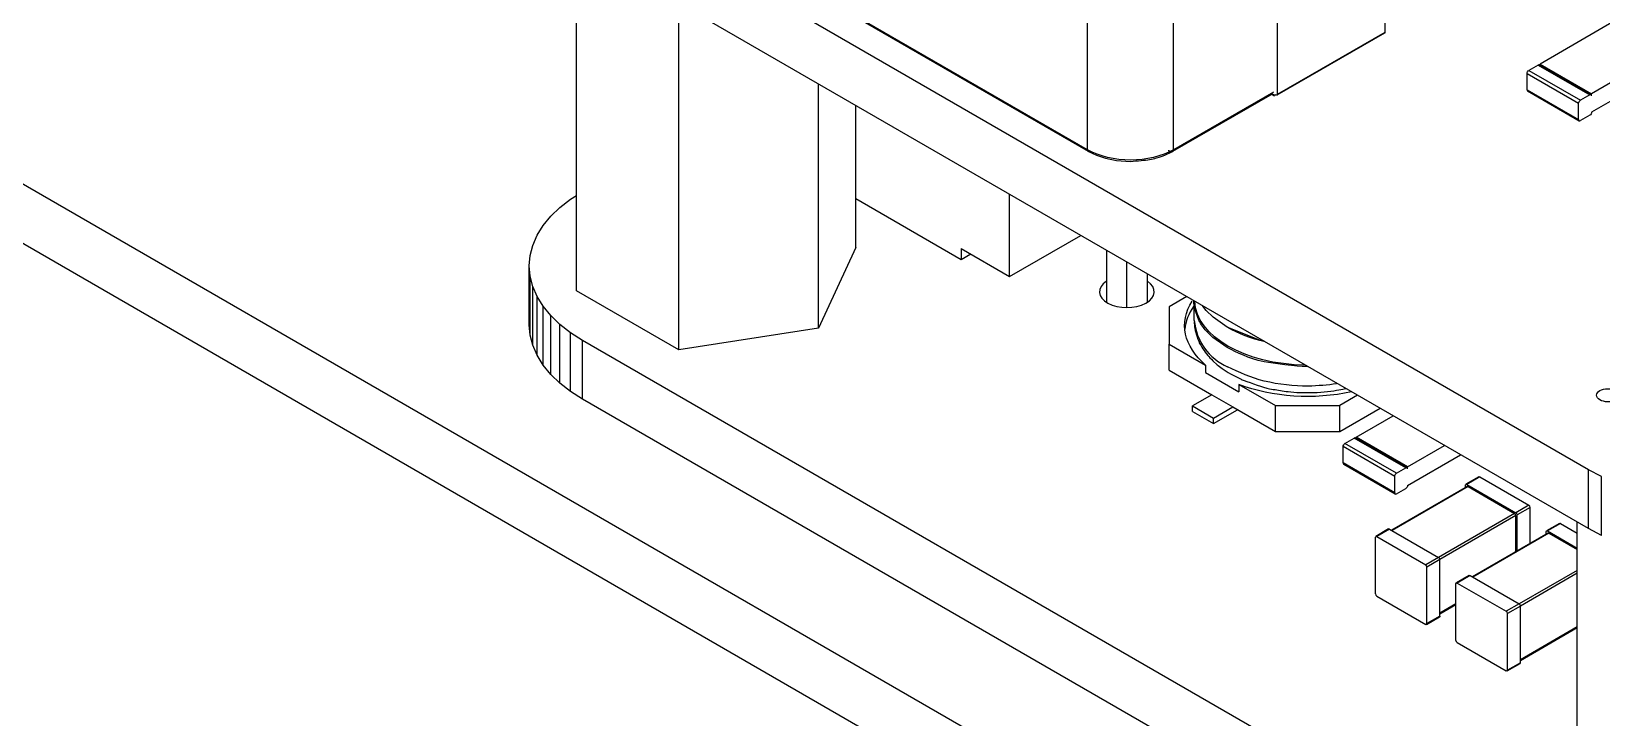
# Model space of a CAD drawing. Extents: x 0 to 11, y 0 to 8.5.
# Drawn here: x 7.3176 to 7.7697, y 6.1857 to 6.3833 of the extents above; entities that cross this region are included whole.
import ezdxf

# ---------------------------------------------------------------- set-up
doc = ezdxf.new("R2010")
doc.units = 0
doc.header["$LTSCALE"] = 0.5
doc.header["$MEASUREMENT"] = 0
doc.layers.add('TANGENT_LINES', color=7, linetype='CONTINUOUS')
doc.layers.add('VISIBLE', color=7, linetype='CONTINUOUS')

msp = doc.modelspace()

# ---------------------------------------------------------------- linework, layer by layer
at = {"layer": 'TANGENT_LINES'}
for p, q in [((7.70743, 6.38304), (7.70743, 6.43168)), ((7.67644, 6.36515), (7.67644, 6.41379)), ((7.62169, 6.34919), (7.53181, 6.40108)), ((7.62169, 6.34919), (7.62169, 6.39837)), ((7.64649, 6.34919), (7.64649, 6.39837)), ((7.67644, 6.36515), (7.70743, 6.38304)), ((7.74828, 6.37114), (7.76312, 6.36257)), ((7.74879, 6.37202), (7.76363, 6.36345)), ((7.75148, 6.37358), (7.76633, 6.36501)), ((7.74828, 6.36643), (7.76312, 6.35785)), ((7.67521, 6.36577), (7.64649, 6.34919)), ((7.67486, 6.36527), (7.67489, 6.36525)), ((7.67489, 6.36525), (7.67489, 6.36529)), ((7.71016, 6.25515), (7.69531, 6.26373)), ((7.71067, 6.25604), (7.69582, 6.26461)), ((7.71336, 6.25759), (7.69851, 6.26616)), ((7.71016, 6.25044), (7.69531, 6.25901)), ((7.73466, 6.25499), (7.73094, 6.25285)), ((7.73132, 6.25221), (7.70942, 6.23956)), ((7.74468, 6.24449), (7.72278, 6.23185)), ((7.74876, 6.24685), (7.74505, 6.24471)), ((7.74913, 6.24621), (7.74542, 6.24406)), ((7.70867, 6.23999), (7.70496, 6.23785)), ((7.74505, 6.24385), (7.72315, 6.23121)), ((7.75786, 6.2416), (7.75414, 6.23946)), ((7.75451, 6.23881), (7.73261, 6.22617)), ((7.72278, 6.23185), (7.71907, 6.22971)), ((7.72315, 6.23121), (7.71944, 6.22906)), ((7.73187, 6.2266), (7.72816, 6.22446)), ((7.7627, 6.22811), (7.74598, 6.21845)), ((7.7627, 6.22725), (7.74635, 6.21781)), ((7.72779, 6.21845), (7.72315, 6.21578)), ((7.74598, 6.21845), (7.74227, 6.21631)), ((7.74635, 6.21781), (7.74264, 6.21567)), ((7.72315, 6.21492), (7.71944, 6.21278)), ((7.7627, 6.21182), (7.74635, 6.20238)), ((7.74635, 6.20152), (7.74264, 6.19938))]:
    msp.add_line(p, q, dxfattribs=at)
at = {"layer": 'TANGENT_LINES', "extrusion": (0, 0, -1)}
msp.add_ellipse((7.63409, 6.35635), major_axis=(0.01753, 0), ratio=0.57735, start_param=0.785398, end_param=2.356194, dxfattribs=at)
at = {"layer": 'VISIBLE'}
for p, q in [((6.91953, 6.56777), (7.85225, 6.02926)), ((6.91953, 6.55063), (8.84969, 5.43625)), ((7.76591, 6.25708), (7.47824, 6.42316)), ((7.47451, 6.30856), (7.47451, 6.40864)), ((7.76591, 6.24015), (7.47824, 6.40623)), ((7.53203, 6.40066), (7.62191, 6.34877)), ((7.50398, 6.29155), (7.50398, 6.39137)), ((7.77426, 6.38673), (7.75199, 6.37387)), ((7.67635, 6.36498), (7.70734, 6.38287)), ((7.78911, 6.37816), (7.76684, 6.3653)), ((7.74828, 6.36643), (7.74828, 6.37114)), ((7.75148, 6.37358), (7.74879, 6.37202)), ((7.76669, 6.36504), (7.75184, 6.37361)), ((7.75199, 6.37353), (7.75199, 6.37387)), ((7.75199, 6.37387), (7.76684, 6.3653)), ((7.78911, 6.37285), (7.76684, 6.36)), ((7.54423, 6.29778), (7.54423, 6.36813)), ((7.74843, 6.3661), (7.76327, 6.35752)), ((7.55502, 6.32102), (7.55502, 6.3619)), ((7.64627, 6.34877), (7.67494, 6.36532)), ((7.67473, 6.3652), (7.67552, 6.36474)), ((7.76312, 6.35785), (7.76312, 6.36257)), ((7.76633, 6.36501), (7.76363, 6.36345)), ((7.76684, 6.36471), (7.76684, 6.3653)), ((7.76633, 6.35911), (7.76363, 6.35756)), ((7.62182, 6.34882), (7.6243, 6.34761)), ((7.46978, 6.33259), (7.47285, 6.33498)), ((7.47285, 6.33498), (7.47451, 6.33603)), ((7.58535, 6.31752), (7.55502, 6.33503)), ((7.59927, 6.31269), (7.59927, 6.33636)), ((7.46493, 6.32735), (7.46713, 6.33004)), ((7.46713, 6.33004), (7.46978, 6.33259)), ((7.4632, 6.32455), (7.46493, 6.32735)), ((7.46119, 6.31872), (7.46195, 6.32166)), ((7.46195, 6.32166), (7.4632, 6.32455)), ((7.55502, 6.32102), (7.54423, 6.29778)), ((7.59927, 6.31269), (7.61976, 6.32453)), ((7.46094, 6.31575), (7.46119, 6.31872)), ((7.58535, 6.32073), (7.58535, 6.31752)), ((7.58535, 6.32073), (7.59927, 6.31269)), ((7.58813, 6.31912), (7.58535, 6.31752)), ((7.62715, 6.32026), (7.62715, 6.30529)), ((7.63304, 6.30376), (7.63304, 6.31686)), ((7.46094, 6.29882), (7.46094, 6.31575)), ((7.46119, 6.31278), (7.46094, 6.31575)), ((7.46119, 6.29585), (7.46119, 6.31278)), ((7.46195, 6.30984), (7.46119, 6.31278)), ((7.63894, 6.30529), (7.63894, 6.31345)), ((7.46195, 6.29291), (7.46195, 6.30984)), ((7.4632, 6.30695), (7.46195, 6.30984)), ((7.50398, 6.29155), (7.47451, 6.30856)), ((7.4632, 6.29002), (7.4632, 6.30695)), ((7.46493, 6.30415), (7.4632, 6.30695)), ((7.46713, 6.30146), (7.46493, 6.30415)), ((7.46493, 6.28722), (7.46493, 6.30415)), ((7.65029, 6.3069), (7.6452, 6.30396)), ((7.6452, 6.30396), (7.6452, 6.29325)), ((7.65229, 6.30567), (7.65229, 6.30003)), ((7.65244, 6.3039), (7.65229, 6.30567)), ((7.65375, 6.30008), (7.65244, 6.3039)), ((7.65786, 6.30099), (7.65589, 6.30291)), ((7.46119, 6.29585), (7.46094, 6.29882)), ((7.46713, 6.28453), (7.46713, 6.30146)), ((7.46978, 6.29891), (7.46713, 6.30146)), ((7.46978, 6.28198), (7.46978, 6.29891)), ((7.47285, 6.29652), (7.46978, 6.29891)), ((7.6619, 6.29815), (7.65786, 6.30099)), ((7.6712, 6.29438), (7.6619, 6.29815)), ((7.46195, 6.29291), (7.46119, 6.29585)), ((7.47285, 6.27959), (7.47285, 6.29652)), ((7.47631, 6.29432), (7.47285, 6.29652)), ((7.47631, 6.27739), (7.47631, 6.29432)), ((7.76398, 6.12823), (7.47631, 6.29432)), ((7.54423, 6.29778), (7.50398, 6.29155)), ((7.65779, 6.29518), (7.65589, 6.29704)), ((7.6619, 6.29228), (7.65779, 6.29518)), ((7.4632, 6.29002), (7.46195, 6.29291)), ((7.46493, 6.28722), (7.4632, 6.29002)), ((7.6452, 6.29325), (7.65571, 6.28718)), ((7.6452, 6.28575), (7.6452, 6.29325)), ((7.46713, 6.28453), (7.46493, 6.28722)), ((7.6452, 6.28575), (7.6575, 6.27865)), ((7.65571, 6.28718), (7.65571, 6.28503)), ((7.65571, 6.28503), (7.66531, 6.27949)), ((7.65783, 6.28838), (7.65903, 6.28731)), ((7.66288, 6.28465), (7.66591, 6.2831)), ((7.46978, 6.28198), (7.46713, 6.28453)), ((7.47285, 6.27959), (7.46978, 6.28198)), ((7.66531, 6.28164), (7.66531, 6.27949)), ((7.66531, 6.28164), (7.67582, 6.27557)), ((7.47631, 6.27739), (7.47285, 6.27959)), ((7.76398, 6.1113), (7.47631, 6.27739)), ((7.6575, 6.27865), (7.65193, 6.27543)), ((7.6575, 6.27865), (7.66353, 6.27516)), ((7.67582, 6.27557), (7.69438, 6.27557)), ((7.67582, 6.26807), (7.67582, 6.27557)), ((7.69947, 6.2785), (7.69438, 6.27557)), ((7.69438, 6.26807), (7.69438, 6.27557)), ((7.65193, 6.27543), (7.65796, 6.27195)), ((7.65193, 6.27383), (7.65193, 6.27543)), ((7.65193, 6.27383), (7.65796, 6.27034)), ((7.65796, 6.27195), (7.66353, 6.27516)), ((7.65796, 6.27034), (7.66492, 6.27436)), ((7.65796, 6.27034), (7.65796, 6.27195)), ((7.66353, 6.27516), (7.67582, 6.26807)), ((7.69438, 6.26807), (7.70597, 6.27475)), ((7.69902, 6.26646), (7.70968, 6.27261)), ((7.67582, 6.26807), (7.69438, 6.26807)), ((7.69531, 6.25901), (7.69531, 6.26373)), ((7.69582, 6.26461), (7.69851, 6.26616)), ((7.71372, 6.25763), (7.69887, 6.2662)), ((7.69902, 6.26611), (7.69902, 6.26646)), ((7.71387, 6.25789), (7.69902, 6.26646)), ((7.71387, 6.25789), (7.72453, 6.26404)), ((7.69546, 6.25868), (7.71031, 6.25011)), ((7.71067, 6.25604), (7.71336, 6.25759)), ((7.71387, 6.25258), (7.72912, 6.26139)), ((7.71387, 6.2573), (7.71387, 6.25789)), ((7.71016, 6.25044), (7.71016, 6.25515)), ((7.73439, 6.25502), (7.73068, 6.25288)), ((7.73466, 6.25499), (7.74876, 6.24685)), ((7.76591, 6.24015), (7.76591, 6.25708)), ((7.76973, 6.25508), (7.76591, 6.25708)), ((7.76973, 6.23815), (7.76973, 6.25508)), ((7.73105, 6.25223), (7.70926, 6.23965)), ((7.71067, 6.25014), (7.71336, 6.2517)), ((7.73057, 6.25196), (7.73057, 6.25264)), ((7.73094, 6.25285), (7.74505, 6.24471)), ((7.73132, 6.25221), (7.74468, 6.24449)), ((7.74542, 6.23374), (7.74542, 6.24406)), ((7.74913, 6.23588), (7.74913, 6.24621)), ((7.70841, 6.24002), (7.7047, 6.23788)), ((7.70867, 6.23999), (7.72278, 6.23185)), ((7.74505, 6.23353), (7.74505, 6.24385)), ((7.75759, 6.24163), (7.75388, 6.23948)), ((7.75414, 6.23946), (7.7627, 6.23452)), ((7.75786, 6.2416), (7.7627, 6.2388)), ((7.7627, 6.14151), (7.7627, 6.242)), ((7.76973, 6.23815), (7.76591, 6.24015)), ((7.70459, 6.22135), (7.70459, 6.23763)), ((7.70496, 6.23785), (7.71907, 6.22971)), ((7.75425, 6.23884), (7.73246, 6.22626)), ((7.75377, 6.23856), (7.75377, 6.23924)), ((7.75451, 6.23881), (7.7627, 6.23409)), ((7.72315, 6.21492), (7.72315, 6.23121)), ((7.71944, 6.21278), (7.71944, 6.22906)), ((7.73161, 6.22662), (7.7279, 6.22448)), ((7.73187, 6.2266), (7.74598, 6.21845)), ((7.72779, 6.20795), (7.72779, 6.22424)), ((7.72816, 6.22446), (7.74227, 6.21631)), ((7.70496, 6.2207), (7.71907, 6.21256)), ((7.72315, 6.2156), (7.72779, 6.21828)), ((7.74635, 6.20152), (7.74635, 6.21781)), ((7.71933, 6.21254), (7.72304, 6.21468)), ((7.74264, 6.19938), (7.74264, 6.21567)), ((7.74635, 6.2022), (7.7627, 6.21165)), ((7.72816, 6.20731), (7.74227, 6.19917)), ((7.74253, 6.19914), (7.74624, 6.20128))]:
    msp.add_line(p, q, dxfattribs=at)
at = {"layer": 'VISIBLE', "flags": 128}
msp.add_lwpolyline([(7.6243, 6.34761), (7.6243, 6.34761), (7.62691, 6.34675), (7.63005, 6.34611), (7.63409, 6.34583)], dxfattribs=at)
at = {"layer": 'VISIBLE'}
msp.add_arc((7.66869, 6.3016), 0.01635, 185.4965, 245.8178, dxfattribs=at)
at = {"layer": 'VISIBLE', "extrusion": (0, 0, -1)}
for centre, major_axis, start_param, end_param in [((7.74879, 6.37144), (-0.000361, -0.000625), 0.785398, 2.356194), ((7.76363, 6.36286), (-0.000361, -0.000625), 0.785398, 2.356194), ((7.76633, 6.3597), (-0.000361, -0.000625), 3.926991, 5.497787), ((7.6851, 6.2986), (0.03543, 0), 2.548943, 3.490493), ((7.6851, 6.30594), (0.03251, 0), 1.590554, 3.121835), ((7.6851, 6.31127), (0.03251, 0), 1.958453, 2.356195), ((7.6851, 6.2986), (0.03543, 0), 1.205658, 2.163446), ((7.69582, 6.26402), (-0.000361, -0.000625), 0.785398, 2.356194), ((7.71067, 6.25545), (-0.000361, -0.000625), 0.785398, 2.356194), ((7.73094, 6.25242), (-0.000262, 0.000455), 5.497787, 7.068583), ((7.73466, 6.25456), (-0.000262, 0.000455), 0, 0.785398), ((7.71336, 6.25229), (-0.000361, -0.000625), 3.926991, 5.497787), ((7.73132, 6.25178), (-0.000262, 0.000455), 0, 0.785398), ((7.70867, 6.23956), (-0.000262, 0.000455), 0, 0.785398), ((7.75414, 6.23903), (-0.000262, 0.000455), 5.497787, 7.068583), ((7.75786, 6.24117), (-0.000262, 0.000455), 0, 0.785398), ((7.70496, 6.23742), (-0.000262, 0.000455), 5.497787, 7.068583), ((7.75451, 6.23838), (-0.000262, 0.000455), 0, 0.785398), ((7.73187, 6.22617), (-0.000262, 0.000455), 0, 0.785398), ((7.72816, 6.22403), (-0.000262, 0.000455), 5.497787, 7.068583), ((7.71907, 6.21299), (-0.000262, 0.000455), 2.356194, 3.926991), ((7.72278, 6.21513), (-0.000262, 0.000455), 2.356194, 3.141593), ((7.74227, 6.1996), (-0.000262, 0.000455), 2.356194, 3.926991), ((7.74598, 6.20174), (-0.000262, 0.000455), 2.356194, 3.141593)]:
    msp.add_ellipse(centre, major_axis=major_axis, ratio=0.57735, start_param=start_param, end_param=end_param, dxfattribs=at)
at = {"layer": 'VISIBLE'}
for centre, major_axis, start_param, end_param in [((7.75148, 6.37299), (0.000361, 0.000625), 0, 0.785398), ((7.74879, 6.36672), (0.000361, 0.000625), 2.356194, 3.141593), ((7.76633, 6.36442), (0.000361, 0.000625), 5.497787, 7.068583), ((7.76363, 6.35815), (0.000361, 0.000625), 2.356194, 3.926991), ((7.63304, 6.3083), (-0.00787, 0), 5.557967, 10.149996), ((7.6851, 6.29646), (-0.03543, 0), 5.900407, 6.230783), ((7.69851, 6.26557), (0.000361, 0.000625), 0, 0.785398), ((7.69582, 6.25931), (0.000361, 0.000625), 2.356194, 3.141593), ((7.71336, 6.257), (0.000361, 0.000625), 5.497787, 7.068583), ((7.71067, 6.25073), (0.000361, 0.000625), 2.356194, 3.926991), ((7.74468, 6.24406), (0.000262, -0.000455), 0.785398, 2.356194), ((7.74505, 6.24428), (0.000262, -0.000455), 0.785398, 2.356194), ((7.74876, 6.24642), (0.000262, -0.000455), 0.785398, 2.356194), ((7.72278, 6.23142), (0.000262, -0.000455), 0.785398, 2.356194), ((7.71907, 6.22928), (0.000262, -0.000455), 0.785398, 2.356194), ((7.70496, 6.22113), (0.000262, -0.000455), 3.926991, 5.497787), ((7.74598, 6.21803), (0.000262, -0.000455), 0.785398, 2.356194), ((7.74227, 6.21588), (0.000262, -0.000455), 0.785398, 2.356194), ((7.72816, 6.20774), (0.000262, -0.000455), 3.926991, 5.497787)]:
    msp.add_ellipse(centre, major_axis=major_axis, ratio=0.57735, start_param=start_param, end_param=end_param, dxfattribs=at)
msp.add_ellipse((7.77153, 6.27851), major_axis=(-0.00328, 0), ratio=0.57735, dxfattribs=at)
for points in [[(7.70735, 6.38287), (7.70738, 6.38289), (7.7074, 6.38291), (7.70742, 6.38294), (7.70743, 6.38297), (7.70743, 6.383), (7.70743, 6.38304)], [(7.67635, 6.36498), (7.67638, 6.365), (7.6764, 6.36502), (7.67642, 6.36504), (7.67643, 6.36508), (7.67644, 6.36511), (7.67644, 6.36515)]]:
    msp.add_open_spline(points, degree=6, dxfattribs=at)
for points, knots in [([(7.67489, 6.36525), (7.6749, 6.36522), (7.67492, 6.36515), (7.67498, 6.36506), (7.67508, 6.365), (7.6752, 6.36495), (7.67551, 6.36495), (7.67571, 6.36504), (7.67582, 6.36508)], [0, 0, 0, 0, 0.131703, 0.263342, 0.398825, 0.542322, 0.764229, 1, 1, 1, 1]), ([(7.67489, 6.36525), (7.675, 6.36519), (7.67524, 6.36507), (7.67566, 6.365), (7.67609, 6.36502), (7.67632, 6.3651), (7.67644, 6.36515)], [0, 0, 0, 0, 0.246675, 0.503994, 0.759463, 1, 1, 1, 1]), ([(7.63409, 6.34583), (7.63617, 6.34599), (7.63953, 6.34625), (7.64151, 6.34678), (7.64476, 6.3479), (7.64589, 6.34855), (7.64638, 6.34883)], [0, 0, 0, 0, 0.335304, 0.543773, 0.804494, 1, 1, 1, 1]), ([(7.65589, 6.30291), (7.65537, 6.30356), (7.6548, 6.30427), (7.65479, 6.3043), (7.65478, 6.3043)], [0, 0, 0, 0, 0.917598, 1, 1, 1, 1]), ([(7.65242, 6.29963), (7.65242, 6.29938), (7.65241, 6.29856), (7.65345, 6.29364), (7.65538, 6.29119), (7.65634, 6.28995)], [0, 0, 0, 0, 0.182229, 0.589621, 1, 1, 1, 1]), ([(7.65589, 6.29704), (7.65552, 6.29749), (7.65474, 6.2984), (7.65409, 6.29951), (7.65375, 6.30008)], [0, 0, 0, 0, 0.486926, 1, 1, 1, 1]), ([(7.67257, 6.29403), (7.67256, 6.29404), (7.67253, 6.29404), (7.67182, 6.29422), (7.6712, 6.29438)], [0, 0, 0, 0, 0.108334, 1, 1, 1, 1]), ([(7.65634, 6.28995), (7.65635, 6.28994), (7.65642, 6.28985), (7.65719, 6.28905), (7.65783, 6.28838)], [0, 0, 0, 0, 0.164137, 1, 1, 1, 1]), ([(7.68521, 6.28673), (7.68519, 6.28673), (7.68497, 6.28671), (7.67098, 6.28751), (7.66488, 6.29071), (7.6619, 6.29228)], [0, 0, 0, 0, 0.044947, 0.534689, 1, 1, 1, 1]), ([(7.65903, 6.28731), (7.65947, 6.28695), (7.66046, 6.28614), (7.66201, 6.28518), (7.66288, 6.28465)], [0, 0, 0, 0, 0.441459, 1, 1, 1, 1]), ([(7.69338, 6.28177), (7.6908, 6.28147), (7.68504, 6.2808), (7.67228, 6.28195), (7.66536, 6.28514), (7.66199, 6.28669)], [0, 0, 0, 0, 0.293731, 0.655899, 1, 1, 1, 1]), ([(7.66591, 6.2831), (7.66591, 6.2831), (7.666, 6.28305), (7.67275, 6.28058), (7.67451, 6.28031), (7.6752, 6.28021)], [0, 0, 0, 0, 0.049594, 0.626127, 1, 1, 1, 1]), ([(7.6752, 6.28021), (7.67654, 6.27998), (7.67961, 6.27945), (7.68663, 6.27904), (7.6939, 6.27995), (7.69549, 6.2803), (7.69604, 6.28042)], [0, 0, 0, 0, 0.23329, 0.537525, 0.84076, 1, 1, 1, 1])]:
    msp.add_open_spline(points, degree=3, knots=knots, dxfattribs=at)
msp.add_rational_spline([(7.64494, 6.34901), (7.64649, 6.34812), (7.64649, 6.34919)], [1, 0.707106781187, 1], degree=2, dxfattribs=at)

doc.saveas('drawing.dxf')
